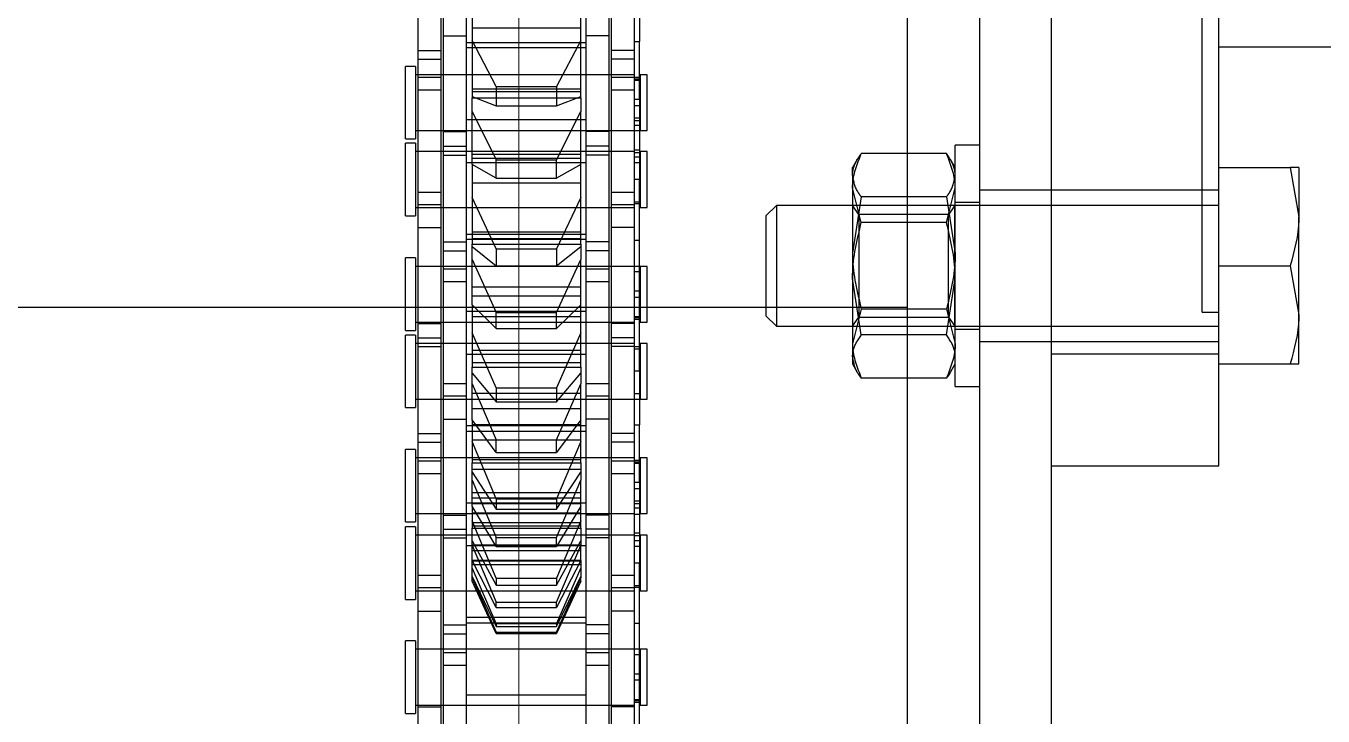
# Model space of a CAD drawing. Header units: metres. Extents: x 0 to 63075, y 0 to 44550.
# Drawn here: x 14536.9 to 14622.8, y 28862.2 to 28907.9 of the extents above; entities that cross this region are included whole.
import ezdxf

# ---------------------------------------------------------------- set-up
doc = ezdxf.new("R2010")
doc.units = ezdxf.units.M
doc.header["$LTSCALE"] = 75
for name, pattern in [('CENTER2', [28.575, 19.05, -3.175, 3.175, -3.175]), ('CENTERX2', [101.6, 63.5, -12.7, 12.7, -12.7]), ('HIDDEN2', [4.7625, 3.175, -1.5875])]:
    doc.linetypes.add(name, pattern=pattern)
for name, color, linetype in [('SC1', 7, 'CENTER2'), ('SDM', 7, 'Continuous'), ('SL1', 8, 'Continuous'), ('SL4', 4, 'Continuous'), ('ST1', 7, 'HIDDEN2')]:
    doc.layers.add(name, color=color, linetype=linetype)

# ---------------------------------------------------------------- blocks, each defined once
blk = doc.blocks.new('A$C29c634ac')
at = {"layer": 'SL1'}
for radius, start, end in [(1821.5, 111.633291, 68.366709), (1758, 110.233541, 69.766459), (1758, 110.234334, 69.765666), (1750, 110.330114, 69.669886)]:
    blk.add_arc((6310.008, 7583.117), radius, start, end, dxfattribs=at)
blk = doc.blocks.new('A$Ca53c419a')
at = {"layer": 'SL4'}
for p, q in [((4459.475, 281), (4459.475, 215.76)), ((3669.713, 215.76), (4459.475, 215.76)), ((4459.475, 215.76), (4614.715, 215.76)), ((4619.715, 206.235), (3669.713, 206.235)), ((4448.963, 206.235), (4448.963, 195.135)), ((4456.391, 206.235), (4456.391, 195.135)), ((4459.146, 196.245), (4496.334, 196.245)), ((4459.146, 196.245), (4459.146, 195.135)), ((4448.963, 195.135), (4456.391, 195.135)), ((4455.713, 195.135), (4455.713, 190.416)), ((4456.391, 195.135), (4459.146, 195.135)), ((4459.146, 195.135), (4479.317, 195.135)), ((4462.213, 195.135), (4462.213, 190.416)), ((4468.713, 195.135), (4468.713, 190.416)), ((4476.713, 195.135), (4476.713, 177.635)), ((4462.213, 190.416), (4458.963, 189.835)), ((4468.713, 190.416), (4465.463, 189.835)), ((4455.713, 189.835), (4458.963, 189.835)), ((4458.963, 189.835), (4465.463, 189.835)), ((4468.713, 189.835), (4465.463, 189.835))]:
    blk.add_line(p, q, dxfattribs=at)
for points, knots in [([(4458.963, 189.835), (4458.885, 189.836), (4457.788, 189.844), (4456.712, 190.14), (4455.713, 190.416)], [0, 0, 0, 0, 0.0702148, 1, 1, 1, 1]), ([(4455.713, 190.416), (4455.713, 190.181), (4455.713, 189.871), (4455.713, 189.842), (4455.713, 189.835)], [0, 0, 0, 0, 0.758149, 1, 1, 1, 1]), ([(4465.463, 189.835), (4465.385, 189.836), (4464.288, 189.844), (4463.212, 190.14), (4462.213, 190.416)], [0, 0, 0, 0, 0.070215, 1, 1, 1, 1]), ([(4468.713, 189.835), (4468.713, 189.842), (4468.713, 189.871), (4468.713, 190.181), (4468.713, 190.416)], [0, 0, 0, 0, 0.241851, 1, 1, 1, 1])]:
    blk.add_open_spline(points, degree=3, knots=knots, dxfattribs=at)
at = {"layer": 'ST1'}
for p, q in [((4432.578, 249), (4437.375, 249)), ((4432.578, 249), (4432.578, 248.342)), ((4432.582, 248.342), (4432.578, 248.342)), ((4437.375, 248.342), (4432.582, 248.342)), ((4433.132, 248.342), (4433.132, 233.843)), ((4436.822, 233.843), (4436.822, 248.342)), ((4437.375, 248.342), (4437.375, 249)), ((4440.129, 249), (4444.926, 249)), ((4440.129, 249), (4440.129, 248.342)), ((4444.926, 248.342), (4440.129, 248.342)), ((4440.683, 248.342), (4440.683, 233.843)), ((4444.373, 233.843), (4444.373, 248.342)), ((4444.926, 248.342), (4444.926, 249)), ((4445.257, 249), (4450.054, 249)), ((4445.257, 249), (4445.257, 248.342)), ((4445.261, 248.342), (4445.257, 248.342)), ((4450.054, 248.342), (4445.261, 248.342)), ((4445.81, 248.342), (4445.81, 233.843)), ((4449.5, 233.843), (4449.5, 248.342)), ((4450.054, 248.342), (4450.054, 249)), ((4452.829, 249), (4457.626, 249)), ((4452.829, 249), (4452.829, 248.342)), ((4457.626, 248.342), (4452.829, 248.342)), ((4453.382, 248.342), (4453.382, 233.843)), ((4457.072, 233.843), (4457.072, 248.342)), ((4457.626, 248.342), (4457.626, 249)), ((4457.935, 249), (4462.732, 249)), ((4457.935, 249), (4457.935, 248.342)), ((4457.939, 248.342), (4457.935, 248.342)), ((4462.732, 248.342), (4457.939, 248.342)), ((4458.488, 248.342), (4458.488, 233.843)), ((4462.178, 233.843), (4462.178, 248.342)), ((4462.732, 248.342), (4462.732, 249)), ((4465.529, 249), (4470.326, 249)), ((4465.529, 249), (4465.529, 248.342)), ((4470.326, 248.342), (4465.529, 248.342)), ((4466.082, 248.342), (4466.082, 233.843)), ((4469.772, 233.843), (4469.772, 248.342)), ((4470.326, 248.342), (4470.326, 249)), ((4470.613, 249), (4475.41, 249)), ((4470.613, 249), (4470.613, 248.342)), ((4470.617, 248.342), (4470.613, 248.342)), ((4475.41, 248.342), (4470.617, 248.342)), ((4471.167, 248.342), (4471.167, 233.843)), ((4474.857, 233.843), (4474.857, 248.342)), ((4475.41, 248.342), (4475.41, 249)), ((4423.908, 248.157), (4433.003, 248.157)), ((4433.003, 248.157), (4433.003, 246.637)), ((4433.003, 248.157), (4439.353, 248.157)), ((4433.132, 248.157), (4433.132, 246.637)), ((4436.822, 246.637), (4436.822, 248.157)), ((4439.353, 248.157), (4439.353, 246.637)), ((4439.353, 248.157), (4448.448, 248.157)), ((4440.683, 248.157), (4440.683, 246.637)), ((4440.897, 246.637), (4440.897, 248.157)), ((4441.735, 248.157), (4441.735, 246.637)), ((4444.373, 246.637), (4444.373, 248.157)), ((4445.81, 248.157), (4445.81, 246.637)), ((4448.448, 248.157), (4449.307, 248.157)), ((4448.448, 246.637), (4448.448, 248.157)), ((4449.307, 248.157), (4458.402, 248.157)), ((4449.307, 248.157), (4449.307, 246.637)), ((4449.5, 246.637), (4449.5, 248.157)), ((4450.532, 248.157), (4450.532, 246.637)), ((4451.117, 248.157), (4451.117, 246.637)), ((4453.382, 248.157), (4453.382, 246.637)), ((4456.872, 248.157), (4456.872, 246.637)), ((4457.072, 246.637), (4457.072, 248.157)), ((4457.456, 248.157), (4457.456, 246.637)), ((4458.402, 248.157), (4458.402, 246.637)), ((4458.402, 248.157), (4464.752, 248.157)), ((4458.488, 248.157), (4458.488, 246.637)), ((4462.178, 246.637), (4462.178, 248.157)), ((4464.752, 248.157), (4464.752, 246.637)), ((4464.752, 248.157), (4473.847, 248.157)), ((4466.082, 248.157), (4466.082, 246.637)), ((4466.253, 246.637), (4466.253, 248.157)), ((4467.092, 248.157), (4467.092, 246.637)), ((4469.772, 246.637), (4469.772, 248.157)), ((4471.167, 248.157), (4471.167, 246.637)), ((4473.847, 248.157), (4474.707, 248.157)), ((4473.847, 246.637), (4473.847, 248.157)), ((4474.707, 248.157), (4483.802, 248.157)), ((4474.707, 248.157), (4474.707, 246.637)), ((4474.857, 246.637), (4474.857, 248.157)), ((4475.889, 248.157), (4475.889, 246.637)), ((4476.473, 248.157), (4476.473, 246.637)), ((4423.908, 246.637), (4433.003, 246.637)), ((4433.003, 246.637), (4439.353, 246.637)), ((4439.353, 246.637), (4448.448, 246.637)), ((4448.448, 246.637), (4449.307, 246.637)), ((4449.307, 246.637), (4458.402, 246.637)), ((4458.402, 246.637), (4464.752, 246.637)), ((4464.752, 246.637), (4473.847, 246.637)), ((4473.847, 246.637), (4474.707, 246.637)), ((4474.707, 246.637), (4483.802, 246.637)), ((4426.653, 246.485), (4435.748, 246.485)), ((4433.132, 246.485), (4433.132, 244.965)), ((4435.748, 246.485), (4436.608, 246.485)), ((4435.748, 244.965), (4435.748, 246.485)), ((4436.608, 246.485), (4445.703, 246.485)), ((4436.608, 246.485), (4436.608, 244.965)), ((4436.822, 244.965), (4436.822, 246.485)), ((4437.854, 246.485), (4437.854, 244.965)), ((4438.438, 246.485), (4438.438, 244.965)), ((4440.683, 246.485), (4440.683, 244.965)), ((4444.193, 246.485), (4444.193, 244.965)), ((4444.373, 244.965), (4444.373, 246.485)), ((4444.778, 246.485), (4444.778, 244.965)), ((4445.703, 246.485), (4445.703, 244.965)), ((4445.703, 246.485), (4452.053, 246.485)), ((4445.81, 246.485), (4445.81, 244.965)), ((4449.5, 244.965), (4449.5, 246.485)), ((4452.053, 246.485), (4452.053, 244.965)), ((4452.053, 246.485), (4461.148, 246.485)), ((4453.382, 246.485), (4453.382, 244.965)), ((4453.575, 244.965), (4453.575, 246.485)), ((4454.413, 246.485), (4454.413, 244.965)), ((4457.072, 244.965), (4457.072, 246.485)), ((4458.488, 246.485), (4458.488, 244.965)), ((4461.148, 246.485), (4462.007, 246.485)), ((4461.148, 244.965), (4461.148, 246.485)), ((4462.007, 246.485), (4471.102, 246.485)), ((4462.007, 246.485), (4462.007, 244.965)), ((4462.178, 244.965), (4462.178, 246.485)), ((4463.211, 246.485), (4463.211, 244.965)), ((4463.795, 246.485), (4463.795, 244.965)), ((4466.082, 246.485), (4466.082, 244.965)), ((4469.55, 246.485), (4469.55, 244.965)), ((4469.772, 244.965), (4469.772, 246.485)), ((4470.134, 246.485), (4470.134, 244.965)), ((4471.102, 246.485), (4471.102, 244.965)), ((4471.102, 246.485), (4477.452, 246.485)), ((4471.167, 246.485), (4471.167, 244.965)), ((4474.857, 244.965), (4474.857, 246.485)), ((4477.452, 246.485), (4477.452, 244.965)), ((4477.452, 246.485), (4486.547, 246.485)), ((4426.653, 244.965), (4435.748, 244.965)), ((4433.132, 244.965), (4433.132, 237.035)), ((4433.788, 237.035), (4433.788, 244.965)), ((4435.748, 244.965), (4436.608, 244.965)), ((4436.608, 244.965), (4445.703, 244.965)), ((4436.822, 237.035), (4436.822, 244.965)), ((4438.568, 244.965), (4438.568, 237.035)), ((4438.937, 237.035), (4438.937, 244.965)), ((4440.683, 244.965), (4440.683, 237.035)), ((4443.695, 244.965), (4443.695, 237.035)), ((4444.373, 237.035), (4444.373, 244.965)), ((4445.703, 244.965), (4452.053, 244.965)), ((4445.81, 244.965), (4445.81, 237.035)), ((4446.488, 237.035), (4446.488, 244.965)), ((4449.5, 237.035), (4449.5, 244.965)), ((4451.268, 244.965), (4451.268, 237.035)), ((4451.615, 237.035), (4451.615, 244.965)), ((4452.053, 244.965), (4461.148, 244.965)), ((4453.382, 244.965), (4453.382, 237.035)), ((4456.373, 244.965), (4456.373, 237.035)), ((4457.072, 237.035), (4457.072, 244.965)), ((4458.488, 244.965), (4458.488, 237.035)), ((4459.188, 237.035), (4459.188, 244.965)), ((4461.148, 244.965), (4462.007, 244.965)), ((4462.007, 244.965), (4471.102, 244.965)), ((4462.178, 237.035), (4462.178, 244.965)), ((4463.967, 244.965), (4463.967, 237.035)), ((4464.293, 237.035), (4464.293, 244.965)), ((4466.082, 244.965), (4466.082, 237.035)), ((4469.052, 244.965), (4469.052, 237.035)), ((4469.772, 237.035), (4469.772, 244.965)), ((4471.102, 244.965), (4477.452, 244.965)), ((4471.167, 244.965), (4471.167, 237.035)), ((4471.887, 237.035), (4471.887, 244.965)), ((4474.857, 237.035), (4474.857, 244.965)), ((4476.667, 244.965), (4476.667, 237.035)), ((4476.972, 237.035), (4476.972, 244.965)), ((4477.452, 244.965), (4486.547, 244.965)), ((4437.873, 243), (4441.326, 244.6)), ((4441.545, 244.6), (4437.949, 243)), ((4441.652, 244.6), (4438.333, 243)), ((4438.526, 243), (4442.208, 244.6)), ((4439.593, 243), (4442.708, 244.6)), ((4443.693, 244.6), (4439.935, 243)), ((4444.011, 244.6), (4441.076, 243)), ((4441.326, 244.6), (4441.545, 244.6)), ((4441.532, 243), (4445.323, 244.6)), ((4441.545, 244.6), (4442.679, 244.6)), ((4442.43, 244.6), (4442.43, 237.4)), ((4442.679, 244.6), (4442.679, 237.4)), ((4442.708, 244.6), (4443.693, 244.6)), ((4442.725, 244.6), (4442.725, 237.4)), ((4443.357, 244.6), (4443.357, 237.4)), ((4443.631, 243), (4446.306, 244.6)), ((4443.693, 244.6), (4444.852, 244.6)), ((4443.73, 244.6), (4443.73, 237.4)), ((4448.027, 244.6), (4444.228, 243)), ((4444.852, 244.6), (4444.852, 237.4)), ((4446.306, 244.6), (4444.852, 244.6)), ((4444.988, 244.6), (4444.988, 237.4)), ((4445.206, 237.4), (4445.206, 244.6)), ((4445.845, 237.4), (4445.845, 244.6)), ((4448.546, 244.6), (4446.09, 243)), ((4446.306, 244.6), (4448.027, 244.6)), ((4446.481, 244.6), (4446.481, 237.4)), ((4446.793, 243), (4450.572, 244.6)), ((4446.833, 237.4), (4446.833, 244.6)), ((4447.215, 244.6), (4447.215, 237.4)), ((4448.027, 244.6), (4449.174, 244.6)), ((4448.731, 237.4), (4448.731, 244.6)), ((4449.174, 244.6), (4449.174, 237.4)), ((4452.008, 244.6), (4449.174, 244.6)), ((4449.395, 244.6), (4449.395, 237.4)), ((4449.857, 243), (4452.008, 244.6)), ((4450.673, 237.4), (4450.673, 244.6)), ((4454.408, 244.6), (4450.69, 243)), ((4451.702, 244.6), (4451.702, 237.4)), ((4452.008, 244.6), (4454.408, 244.6)), ((4452.773, 244.6), (4452.773, 237.4)), ((4455.111, 244.6), (4453.212, 243)), ((4453.768, 237.4), (4453.768, 244.6)), ((4454.141, 243), (4457.786, 244.6)), ((4454.408, 244.6), (4455.506, 244.6)), ((4455.506, 244.6), (4455.506, 237.4)), ((4459.628, 244.6), (4455.506, 244.6)), ((4455.806, 244.6), (4455.806, 237.4)), ((4456.604, 237.4), (4456.604, 244.6)), ((4458.071, 243), (4459.628, 244.6)), ((4458.851, 244.6), (4458.851, 237.4)), ((4462.631, 244.6), (4459.114, 243)), ((4459.628, 244.6), (4462.631, 244.6)), ((4460.225, 244.6), (4460.225, 237.4)), ((4460.797, 237.4), (4460.797, 244.6)), ((4463.496, 244.6), (4462.215, 243)), ((4462.631, 244.6), (4463.645, 244.6)), ((4463.339, 243), (4466.733, 244.6)), ((4463.645, 244.6), (4463.645, 237.4)), ((4468.922, 244.6), (4463.645, 244.6)), ((4464.013, 244.6), (4464.013, 237.4)), ((4464.435, 237.4), (4464.435, 244.6)), ((4467.7, 244.6), (4467.7, 237.4)), ((4468.009, 243), (4468.922, 244.6)), ((4468.922, 244.6), (4472.432, 244.6)), ((4472.432, 244.6), (4469.228, 243)), ((4469.332, 244.6), (4469.332, 237.4)), ((4469.591, 237.4), (4469.591, 244.6)), ((4472.432, 244.6), (4473.329, 244.6)), ((4473.43, 244.6), (4472.809, 243)), ((4473.329, 244.6), (4473.329, 237.4)), ((4479.591, 244.6), (4473.329, 244.6)), ((4473.754, 244.6), (4473.754, 237.4)), ((4473.914, 237.4), (4473.914, 244.6)), ((4474.092, 243), (4477.126, 244.6)), ((4477.963, 244.6), (4477.963, 237.4)), ((4437.873, 243), (4437.949, 243)), ((4437.873, 243), (4437.873, 239)), ((4437.949, 243), (4437.949, 239)), ((4438.333, 243), (4438.333, 239)), ((4438.526, 243), (4438.333, 243)), ((4438.526, 243), (4438.526, 239)), ((4439.593, 243), (4439.935, 243)), ((4439.593, 243), (4439.593, 239)), ((4439.935, 243), (4439.935, 239)), ((4441.076, 243), (4441.076, 239)), ((4441.532, 243), (4441.076, 243)), ((4441.532, 243), (4441.532, 239)), ((4443.631, 243), (4444.228, 243)), ((4443.631, 243), (4443.631, 239)), ((4444.228, 243), (4444.228, 239)), ((4446.09, 243), (4446.09, 239)), ((4446.793, 243), (4446.09, 243)), ((4446.793, 243), (4446.793, 239)), ((4449.857, 243), (4450.69, 243)), ((4449.857, 243), (4449.857, 239)), ((4450.69, 243), (4450.69, 239)), ((4453.212, 243), (4453.212, 239)), ((4454.141, 243), (4453.212, 243)), ((4454.141, 243), (4454.141, 239)), ((4458.071, 243), (4459.114, 243)), ((4458.071, 243), (4458.071, 239)), ((4459.114, 243), (4459.114, 239)), ((4462.215, 243), (4462.215, 239)), ((4463.339, 243), (4462.215, 243)), ((4463.339, 243), (4463.339, 239)), ((4468.009, 243), (4469.228, 243)), ((4468.009, 243), (4468.009, 239)), ((4469.228, 243), (4469.228, 239)), ((4472.809, 243), (4472.809, 239)), ((4474.092, 243), (4472.809, 243)), ((4474.092, 243), (4474.092, 239)), ((4441.326, 237.4), (4437.873, 239)), ((4437.873, 239), (4437.949, 239)), ((4437.949, 239), (4441.545, 237.4)), ((4438.333, 239), (4441.652, 237.4)), ((4438.526, 239), (4438.333, 239)), ((4442.208, 237.4), (4438.526, 239)), ((4442.708, 237.4), (4439.593, 239)), ((4439.593, 239), (4439.935, 239)), ((4439.935, 239), (4443.693, 237.4)), ((4441.076, 239), (4444.011, 237.4)), ((4441.532, 239), (4441.076, 239)), ((4445.323, 237.4), (4441.532, 239)), ((4446.306, 237.4), (4443.631, 239)), ((4443.631, 239), (4444.228, 239)), ((4444.228, 239), (4448.027, 237.4)), ((4446.09, 239), (4448.546, 237.4)), ((4446.793, 239), (4446.09, 239)), ((4450.572, 237.4), (4446.793, 239)), ((4452.008, 237.4), (4449.857, 239)), ((4449.857, 239), (4450.69, 239)), ((4450.69, 239), (4454.408, 237.4)), ((4453.212, 239), (4455.111, 237.4)), ((4454.141, 239), (4453.212, 239)), ((4457.786, 237.4), (4454.141, 239)), ((4459.628, 237.4), (4458.071, 239)), ((4458.071, 239), (4459.114, 239)), ((4459.114, 239), (4462.631, 237.4)), ((4462.215, 239), (4463.496, 237.4)), ((4463.339, 239), (4462.215, 239)), ((4466.733, 237.4), (4463.339, 239)), ((4468.922, 237.4), (4468.009, 239)), ((4468.009, 239), (4469.228, 239)), ((4469.228, 239), (4472.432, 237.4)), ((4472.809, 239), (4473.43, 237.4)), ((4474.092, 239), (4472.809, 239)), ((4477.126, 237.4), (4474.092, 239)), ((4441.326, 237.4), (4441.545, 237.4)), ((4442.679, 237.4), (4441.545, 237.4)), ((4442.708, 237.4), (4443.693, 237.4)), ((4444.852, 237.4), (4443.693, 237.4)), ((4444.852, 237.4), (4446.306, 237.4)), ((4446.306, 237.4), (4448.027, 237.4)), ((4449.174, 237.4), (4448.027, 237.4)), ((4449.174, 237.4), (4452.008, 237.4)), ((4452.008, 237.4), (4454.408, 237.4)), ((4455.506, 237.4), (4454.408, 237.4)), ((4455.506, 237.4), (4459.628, 237.4)), ((4459.628, 237.4), (4462.631, 237.4)), ((4463.645, 237.4), (4462.631, 237.4)), ((4463.645, 237.4), (4468.922, 237.4)), ((4468.922, 237.4), (4472.432, 237.4)), ((4473.329, 237.4), (4472.432, 237.4)), ((4473.329, 237.4), (4479.591, 237.4)), ((4426.653, 237.035), (4435.748, 237.035)), ((4433.132, 237.035), (4433.132, 235.515)), ((4435.748, 237.035), (4436.608, 237.035)), ((4435.748, 235.515), (4435.748, 237.035)), ((4436.608, 237.035), (4445.703, 237.035)), ((4436.608, 237.035), (4436.608, 235.515)), ((4436.822, 235.515), (4436.822, 237.035)), ((4437.854, 235.515), (4437.854, 237.035)), ((4438.438, 235.515), (4438.438, 237.035)), ((4440.683, 237.035), (4440.683, 235.515)), ((4444.193, 235.515), (4444.193, 237.035)), ((4444.373, 235.515), (4444.373, 237.035)), ((4444.778, 235.515), (4444.778, 237.035)), ((4445.703, 235.515), (4445.703, 237.035)), ((4445.703, 237.035), (4452.053, 237.035)), ((4445.81, 237.035), (4445.81, 235.515)), ((4449.5, 235.515), (4449.5, 237.035)), ((4452.053, 235.515), (4452.053, 237.035)), ((4452.053, 237.035), (4461.148, 237.035)), ((4453.382, 237.035), (4453.382, 235.515)), ((4453.575, 235.515), (4453.575, 237.035)), ((4454.413, 237.035), (4454.413, 235.515)), ((4457.072, 235.515), (4457.072, 237.035)), ((4458.488, 237.035), (4458.488, 235.515)), ((4461.148, 237.035), (4462.007, 237.035)), ((4461.148, 235.515), (4461.148, 237.035)), ((4462.007, 237.035), (4471.102, 237.035)), ((4462.007, 237.035), (4462.007, 235.515)), ((4462.178, 235.515), (4462.178, 237.035)), ((4463.211, 235.515), (4463.211, 237.035)), ((4463.795, 235.515), (4463.795, 237.035)), ((4466.082, 237.035), (4466.082, 235.515)), ((4469.55, 235.515), (4469.55, 237.035)), ((4469.772, 235.515), (4469.772, 237.035)), ((4470.134, 235.515), (4470.134, 237.035)), ((4471.102, 235.515), (4471.102, 237.035)), ((4471.102, 237.035), (4477.452, 237.035)), ((4471.167, 237.035), (4471.167, 235.515)), ((4474.857, 235.515), (4474.857, 237.035)), ((4477.452, 235.515), (4477.452, 237.035)), ((4477.452, 237.035), (4486.547, 237.035)), ((4426.653, 235.515), (4435.748, 235.515)), ((4435.748, 235.515), (4436.608, 235.515)), ((4436.608, 235.515), (4445.703, 235.515)), ((4445.703, 235.515), (4452.053, 235.515)), ((4452.053, 235.515), (4461.148, 235.515)), ((4461.148, 235.515), (4462.007, 235.515)), ((4462.007, 235.515), (4471.102, 235.515)), ((4471.102, 235.515), (4477.452, 235.515)), ((4477.452, 235.515), (4486.547, 235.515)), ((4423.908, 235.363), (4433.003, 235.363)), ((4433.003, 233.843), (4433.003, 235.363)), ((4433.003, 235.363), (4439.353, 235.363)), ((4433.132, 235.363), (4433.132, 233.843)), ((4436.822, 233.511), (4436.822, 235.363)), ((4439.353, 233.843), (4439.353, 235.363)), ((4439.353, 235.363), (4448.448, 235.363)), ((4440.683, 235.363), (4440.683, 233.843)), ((4440.897, 233.843), (4440.897, 235.363)), ((4441.735, 235.363), (4441.735, 233.843)), ((4444.373, 233.843), (4444.373, 235.363)), ((4445.81, 235.363), (4445.81, 233.843)), ((4448.448, 235.363), (4449.307, 235.363)), ((4448.448, 233.843), (4448.448, 235.363)), ((4449.307, 235.363), (4458.402, 235.363)), ((4449.307, 235.363), (4449.307, 233.843)), ((4449.5, 233.843), (4449.5, 235.363)), ((4450.532, 233.843), (4450.532, 235.363)), ((4451.117, 233.843), (4451.117, 235.363)), ((4453.382, 235.363), (4453.382, 233.511)), ((4456.872, 233.843), (4456.872, 235.363)), ((4457.072, 233.843), (4457.072, 235.363)), ((4457.456, 233.843), (4457.456, 235.363)), ((4458.402, 233.843), (4458.402, 235.363)), ((4458.402, 235.363), (4464.752, 235.363)), ((4458.488, 235.363), (4458.488, 233.843)), ((4462.178, 233.511), (4462.178, 235.363)), ((4464.752, 233.843), (4464.752, 235.363)), ((4464.752, 235.363), (4473.847, 235.363)), ((4466.082, 235.363), (4466.082, 233.843)), ((4466.253, 233.843), (4466.253, 235.363)), ((4467.092, 235.363), (4467.092, 233.843)), ((4469.772, 233.843), (4469.772, 235.363)), ((4471.167, 235.363), (4471.167, 233.843)), ((4473.847, 235.363), (4474.707, 235.363)), ((4473.847, 233.843), (4473.847, 235.363)), ((4474.707, 235.363), (4483.802, 235.363)), ((4474.707, 235.363), (4474.707, 233.843)), ((4474.857, 233.843), (4474.857, 235.363)), ((4475.889, 233.843), (4475.889, 235.363)), ((4476.473, 233.843), (4476.473, 235.363)), ((4423.908, 233.843), (4433.003, 233.843)), ((4433.003, 233.843), (4439.353, 233.843)), ((4433.309, 233.511), (4433.309, 233.843)), ((4433.412, 233.511), (4433.412, 233.843)), ((4433.501, 233.843), (4433.501, 233.474)), ((4434.769, 233.511), (4434.769, 233.843)), ((4435.184, 233.511), (4435.184, 233.843)), ((4436.453, 233.474), (4436.453, 233.843)), ((4438.529, 233.511), (4438.529, 233.843)), ((4439.353, 233.843), (4448.448, 233.843)), ((4440.908, 233.511), (4440.908, 233.843)), ((4441.052, 233.843), (4441.052, 233.474)), ((4442.528, 233.511), (4442.528, 233.843)), ((4443.635, 233.511), (4443.635, 233.843)), ((4444.004, 233.474), (4444.004, 233.843)), ((4444.343, 233.511), (4444.343, 233.843)), ((4444.516, 233.511), (4444.516, 233.843)), ((4445.758, 233.511), (4445.758, 233.843)), ((4446.179, 233.843), (4446.179, 233.474)), ((4446.464, 233.511), (4446.464, 233.843)), ((4446.636, 233.511), (4446.636, 233.843)), ((4447.447, 233.511), (4447.447, 233.843)), ((4447.863, 233.511), (4447.863, 233.843)), ((4448.448, 233.843), (4449.307, 233.843)), ((4449.131, 233.474), (4449.131, 233.843)), ((4449.22, 233.511), (4449.22, 233.843)), ((4449.307, 233.843), (4458.402, 233.843)), ((4449.323, 233.511), (4449.323, 233.843)), ((4451.675, 233.843), (4451.675, 233.511)), ((4453.751, 233.843), (4453.751, 233.474)), ((4455.227, 233.511), (4455.227, 233.843)), ((4456.703, 233.474), (4456.703, 233.843)), ((4456.847, 233.511), (4456.847, 233.843)), ((4458.402, 233.843), (4464.752, 233.843)), ((4458.665, 233.511), (4458.665, 233.843)), ((4458.769, 233.511), (4458.769, 233.843)), ((4458.857, 233.843), (4458.857, 233.474)), ((4460.126, 233.511), (4460.126, 233.843)), ((4460.541, 233.511), (4460.541, 233.843)), ((4461.809, 233.474), (4461.809, 233.843)), ((4463.885, 233.511), (4463.885, 233.843)), ((4464.752, 233.843), (4473.847, 233.843)), ((4466.308, 233.511), (4466.308, 233.843)), ((4466.451, 233.843), (4466.451, 233.474)), ((4467.927, 233.511), (4467.927, 233.843)), ((4469.034, 233.511), (4469.034, 233.843)), ((4469.403, 233.474), (4469.403, 233.843)), ((4469.7, 233.511), (4469.7, 233.843)), ((4469.873, 233.511), (4469.873, 233.843)), ((4471.158, 233.511), (4471.158, 233.843)), ((4471.536, 233.843), (4471.536, 233.474)), ((4471.82, 233.511), (4471.82, 233.843)), ((4471.993, 233.511), (4471.993, 233.843)), ((4472.804, 233.511), (4472.804, 233.843)), ((4473.219, 233.511), (4473.219, 233.843)), ((4473.847, 233.843), (4474.707, 233.843)), ((4474.488, 233.474), (4474.488, 233.843)), ((4474.576, 233.511), (4474.576, 233.843)), ((4474.68, 233.511), (4474.68, 233.843)), ((4474.707, 233.843), (4483.802, 233.843)), ((4477.075, 233.843), (4477.075, 233.511)), ((4429.828, 233.511), (4442.528, 233.511)), ((4436.822, 233.474), (4433.132, 233.474)), ((4433.132, 233.474), (4433.132, 233)), ((4433.132, 233), (4436.822, 233)), ((4436.822, 233), (4436.822, 233.474)), ((4444.373, 233.474), (4440.683, 233.474)), ((4440.683, 233.474), (4440.683, 233)), ((4440.683, 233), (4444.373, 233)), ((4445.758, 233.511), (4442.528, 233.511)), ((4444.373, 233), (4444.373, 233.474)), ((4447.863, 233.511), (4445.758, 233.511)), ((4449.5, 233.474), (4445.81, 233.474)), ((4445.81, 233.474), (4445.81, 233)), ((4445.81, 233), (4449.5, 233)), ((4447.863, 233.511), (4451.675, 233.511)), ((4449.5, 233), (4449.5, 233.474)), ((4455.227, 233.511), (4451.675, 233.511)), ((4457.072, 233.474), (4453.382, 233.474)), ((4453.382, 233.474), (4453.382, 233)), ((4453.382, 233), (4457.072, 233)), ((4455.227, 233.511), (4467.927, 233.511)), ((4457.072, 233), (4457.072, 233.474)), ((4462.178, 233.474), (4458.488, 233.474)), ((4458.488, 233.474), (4458.488, 233)), ((4458.488, 233), (4462.178, 233)), ((4462.178, 233), (4462.178, 233.474)), ((4469.772, 233.474), (4466.082, 233.474)), ((4466.082, 233.474), (4466.082, 233)), ((4466.082, 233), (4469.772, 233)), ((4471.158, 233.511), (4467.927, 233.511)), ((4469.772, 233), (4469.772, 233.474)), ((4473.219, 233.511), (4471.158, 233.511)), ((4474.857, 233.474), (4471.167, 233.474)), ((4471.167, 233.474), (4471.167, 233)), ((4471.167, 233), (4474.857, 233)), ((4473.219, 233.511), (4477.075, 233.511)), ((4474.857, 233), (4474.857, 233.474)), ((4480.627, 233.511), (4477.075, 233.511)), ((4458.903, 225.135), (4458.213, 224.445)), ((4465.522, 225.135), (4458.903, 225.135)), ((4466.213, 224.445), (4465.522, 225.135)), ((4466.213, 224.445), (4458.213, 224.445)), ((4458.213, 224.445), (4458.213, 195.135)), ((4466.213, 195.135), (4466.213, 224.445)), ((4455.713, 219.397), (4455.176, 219.088)), ((4457.054, 219.397), (4455.713, 219.397)), ((4459.338, 218.817), (4457.054, 219.397)), ((4463.058, 219.397), (4457.054, 219.397)), ((4457.646, 218.817), (4461.367, 219.397)), ((4458.213, 219.397), (4458.813, 218.977)), ((4466.779, 218.817), (4463.058, 219.397)), ((4468.217, 219.397), (4463.058, 219.397)), ((4465.087, 218.817), (4467.371, 219.397)), ((4465.613, 218.977), (4466.213, 219.397)), ((4468.217, 219.397), (4468.713, 219.397)), ((4469.249, 219.088), (4468.713, 219.397)), ((4454.771, 213.178), (4454.771, 218.817)), ((4457.646, 213.178), (4457.646, 218.817)), ((4465.353, 218.977), (4458.813, 218.977)), ((4458.813, 218.977), (4458.813, 213.043)), ((4459.338, 213.178), (4459.338, 218.817)), ((4465.087, 213.178), (4465.087, 218.817)), ((4465.613, 218.977), (4465.353, 218.977)), ((4465.613, 213.043), (4465.613, 218.977)), ((4466.779, 213.178), (4466.779, 218.817)), ((4469.654, 213.178), (4469.654, 218.817)), ((3669.713, 215.76), (4459.475, 215.76)), ((4459.338, 213.178), (4457.054, 212.597)), ((4457.646, 213.178), (4461.367, 212.597)), ((4466.779, 213.178), (4463.058, 212.597)), ((4465.087, 213.178), (4467.371, 212.597)), ((4454.213, 212.597), (4470.213, 212.597)), ((4454.213, 212.597), (4454.213, 210.997)), ((4455.176, 212.907), (4455.713, 212.597)), ((4458.013, 212.597), (4458.013, 210.997)), ((4458.813, 213.043), (4458.213, 212.623)), ((4458.213, 212.623), (4465.907, 212.623)), ((4458.213, 212.623), (4458.213, 212.597)), ((4458.813, 213.043), (4465.613, 213.043)), ((4466.213, 212.623), (4465.613, 213.043)), ((4465.907, 212.623), (4466.213, 212.623)), ((4466.213, 212.597), (4466.213, 212.623)), ((4466.413, 210.997), (4466.413, 212.597)), ((4468.713, 212.597), (4469.249, 212.907)), ((4470.213, 210.997), (4470.213, 212.597)), ((4669.713, 210.997), (3669.713, 210.997)), ((4457.213, 210.997), (4457.213, 206.235)), ((4467.213, 206.235), (4467.213, 210.997)), ((4456.391, 206.235), (4456.391, 195.135)), ((4457.213, 206.235), (4457.213, 195.135)), ((4467.213, 195.135), (4467.213, 206.235))]:
    blk.add_line(p, q, dxfattribs=at)
for points, knots in [([(4457.054, 219.397), (4457, 219.397), (4456.229, 219.389), (4455.473, 219.092), (4454.771, 218.817)], [0, 0, 0, 0, 0.070215, 1, 1, 1, 1]), ([(4454.771, 218.817), (4454.891, 218.905), (4455.36, 219.245), (4455.847, 219.332), (4456.208, 219.397)], [0, 0, 0, 0, 0.257551, 1, 1, 1, 1]), ([(4456.208, 219.397), (4456.339, 219.389), (4456.826, 219.357), (4457.299, 219.045), (4457.646, 218.817)], [0, 0, 0, 0, 0.2686336, 1, 1, 1, 1]), ([(4463.058, 219.397), (4462.97, 219.397), (4461.714, 219.389), (4460.482, 219.092), (4459.338, 218.817)], [0, 0, 0, 0, 0.070215, 1, 1, 1, 1]), ([(4461.367, 219.397), (4461.455, 219.397), (4462.711, 219.389), (4463.943, 219.092), (4465.087, 218.817)], [0, 0, 0, 0, 0.0702148, 1, 1, 1, 1]), ([(4466.779, 218.817), (4466.9, 218.905), (4467.368, 219.245), (4467.855, 219.332), (4468.217, 219.397)], [0, 0, 0, 0, 0.2575513, 1, 1, 1, 1]), ([(4467.371, 219.397), (4467.425, 219.397), (4468.196, 219.389), (4468.952, 219.092), (4469.654, 218.817)], [0, 0, 0, 0, 0.070215, 1, 1, 1, 1]), ([(4468.217, 219.397), (4468.347, 219.389), (4468.834, 219.357), (4469.308, 219.045), (4469.654, 218.817)], [0, 0, 0, 0, 0.2686336, 1, 1, 1, 1]), ([(4457.054, 212.597), (4457, 212.598), (4456.229, 212.606), (4455.473, 212.903), (4454.771, 213.178)], [0, 0, 0, 0, 0.070215, 1, 1, 1, 1]), ([(4454.771, 213.178), (4454.89, 213.076), (4455.021, 212.965), (4455.157, 212.925), (4455.169, 212.921)], [0, 0, 0, 0, 0.914803, 1, 1, 1, 1]), ([(4456.208, 212.597), (4456.339, 212.606), (4456.826, 212.638), (4457.299, 212.95), (4457.646, 213.178)], [0, 0, 0, 0, 0.268634, 1, 1, 1, 1]), ([(4463.058, 212.597), (4462.97, 212.598), (4461.714, 212.606), (4460.482, 212.903), (4459.338, 213.178)], [0, 0, 0, 0, 0.0702148, 1, 1, 1, 1]), ([(4461.367, 212.597), (4461.455, 212.598), (4462.711, 212.606), (4463.943, 212.903), (4465.087, 213.178)], [0, 0, 0, 0, 0.070215, 1, 1, 1, 1]), ([(4466.779, 213.178), (4466.9, 213.09), (4467.368, 212.75), (4467.855, 212.663), (4468.217, 212.597)], [0, 0, 0, 0, 0.257551, 1, 1, 1, 1]), ([(4467.371, 212.597), (4467.425, 212.598), (4468.196, 212.606), (4468.952, 212.903), (4469.654, 213.178)], [0, 0, 0, 0, 0.0702148, 1, 1, 1, 1]), ([(4468.217, 212.597), (4468.347, 212.606), (4468.834, 212.638), (4469.308, 212.95), (4469.654, 213.178)], [0, 0, 0, 0, 0.2686336, 1, 1, 1, 1])]:
    blk.add_open_spline(points, degree=3, knots=knots, dxfattribs=at)

msp = doc.modelspace()

# ---------------------------------------------------------------- linework, layer by layer
at = {"layer": 'SC1', "color": 7, "linetype": 'CENTERX2', "lineweight": 9}
msp.add_line((14569.521, 27471.353), (14569.521, 41727.525), dxfattribs=at)

# ---------------------------------------------------------------- block references
at = {"layer": 'SDM'}
msp.add_blockref('A$C29c634ac', (8259.513, 22668.364), dxfattribs=at)
at = {"layer": 'SDM', "rotation": 90}
msp.add_blockref('A$Ca53c419a', (14811.027, 24429.769), dxfattribs=at)

doc.saveas('drawing.dxf')
